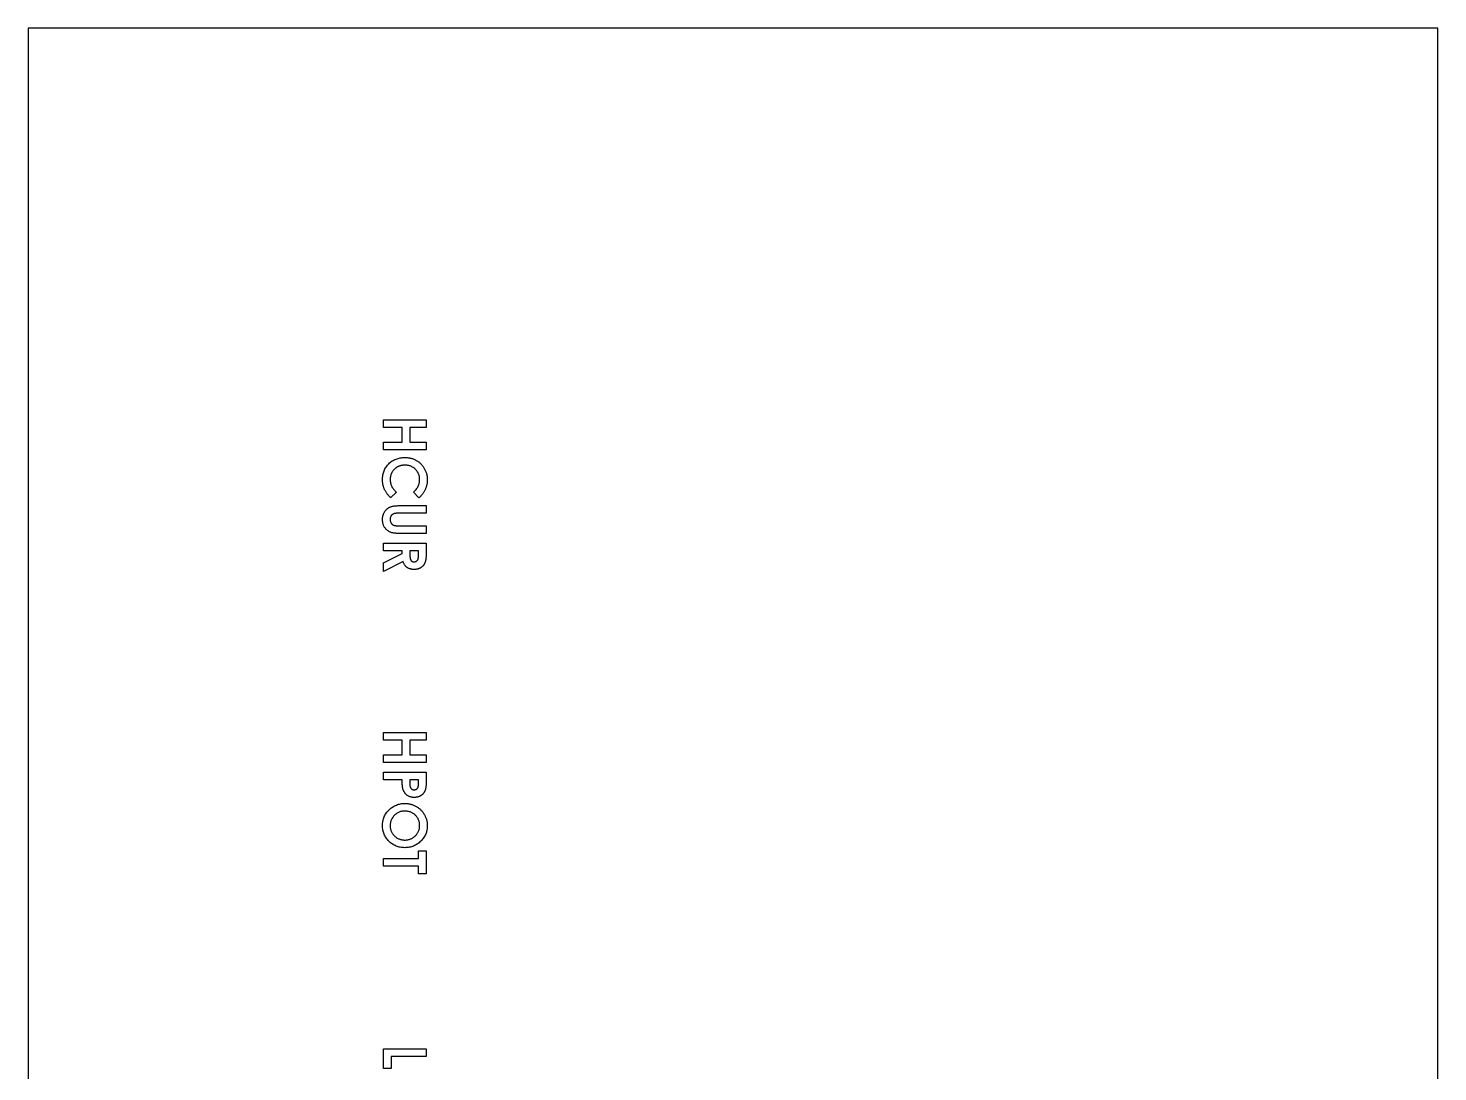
# Model space of a CAD drawing. Header units: millimetres. Extents: x -1295 to -1204, y -914 to -779.
# Drawn here: x -1295.2 to -1204.2, y -846.7 to -779.4 of the extents above; entities that cross this region are included whole.
import ezdxf

# ---------------------------------------------------------------- set-up
doc = ezdxf.new("R2010")
doc.units = ezdxf.units.MM

msp = doc.modelspace()

# ---------------------------------------------------------------- linework, layer by layer
at = {"color": 7, "linetype": 'Continuous', "lineweight": 25}
for p, q in [((-1204.195, -779.37), (-1295.195, -779.37)), ((-1295.195, -779.37), (-1295.195, -899.37)), ((-1204.195, -779.37), (-1295.195, -779.37)), ((-1204.195, -779.37), (-1295.195, -779.37)), ((-1204.195, -899.37), (-1204.195, -779.37)), ((-1272.25, -805.139), (-1272.25, -804.646)), ((-1272.25, -804.646), (-1269.5, -804.646)), ((-1271.051, -805.139), (-1272.25, -805.139)), ((-1271.051, -806.091), (-1271.051, -805.139)), ((-1269.5, -805.139), (-1270.558, -805.139)), ((-1270.558, -805.139), (-1270.558, -806.091)), ((-1269.5, -804.646), (-1269.5, -805.139)), ((-1272.25, -806.585), (-1272.25, -806.091)), ((-1272.25, -806.091), (-1271.051, -806.091)), ((-1270.558, -806.091), (-1269.5, -806.091)), ((-1269.5, -806.091), (-1269.5, -806.585)), ((-1269.5, -806.585), (-1272.25, -806.585)), ((-1270.871, -807.078), (-1270.871, -807.078)), ((-1272.32, -808.506), (-1272.32, -808.506)), ((-1269.429, -808.514), (-1269.429, -808.514)), ((-1271.427, -809.325), (-1271.796, -809.676)), ((-1271.427, -809.325), (-1271.427, -809.325)), ((-1269.977, -809.687), (-1270.323, -809.325)), ((-1270.323, -809.325), (-1270.323, -809.325)), ((-1269.5, -810.674), (-1271.289, -810.674)), ((-1271.141, -810.181), (-1269.5, -810.181)), ((-1271.141, -810.181), (-1271.141, -810.181)), ((-1269.5, -810.181), (-1269.5, -810.674)), ((-1272.32, -811.081), (-1272.32, -811.081)), ((-1271.224, -811.485), (-1269.5, -811.485)), ((-1271.224, -811.485), (-1271.224, -811.485)), ((-1269.5, -811.485), (-1269.5, -811.979)), ((-1272.25, -812.613), (-1269.5, -812.613)), ((-1272.25, -813.107), (-1272.25, -812.613)), ((-1269.5, -811.979), (-1271.141, -811.979)), ((-1269.5, -812.613), (-1269.5, -813.189)), ((-1271.051, -813.107), (-1272.25, -813.107)), ((-1272.25, -813.88), (-1271.051, -813.275)), ((-1271.051, -813.275), (-1271.051, -813.107)), ((-1269.994, -813.107), (-1270.558, -813.107)), ((-1270.558, -813.107), (-1270.558, -813.299)), ((-1269.994, -813.275), (-1269.994, -813.107)), ((-1270.995, -813.795), (-1272.25, -814.429)), ((-1272.25, -814.429), (-1272.25, -813.88)), ((-1272.25, -825.315), (-1272.25, -824.822)), ((-1272.25, -824.822), (-1269.5, -824.822)), ((-1271.051, -825.315), (-1272.25, -825.315)), ((-1271.051, -826.267), (-1271.051, -825.315)), ((-1269.5, -825.315), (-1270.558, -825.315)), ((-1270.558, -825.315), (-1270.558, -826.267)), ((-1269.5, -824.822), (-1269.5, -825.315)), ((-1272.25, -826.761), (-1272.25, -826.267)), ((-1272.25, -826.267), (-1271.051, -826.267)), ((-1270.558, -826.267), (-1269.5, -826.267)), ((-1269.5, -826.267), (-1269.5, -826.761)), ((-1269.5, -826.761), (-1272.25, -826.761)), ((-1272.25, -827.396), (-1269.5, -827.396)), ((-1272.25, -827.889), (-1272.25, -827.396)), ((-1271.051, -827.889), (-1272.25, -827.889)), ((-1269.994, -827.889), (-1270.558, -827.889)), ((-1270.558, -827.889), (-1270.558, -828.064)), ((-1269.994, -828.044), (-1269.994, -827.889)), ((-1269.5, -827.396), (-1269.5, -827.946)), ((-1270.281, -828.524), (-1270.281, -828.524)), ((-1270.048, -828.394), (-1270.048, -828.394)), ((-1270.874, -829.405), (-1270.874, -829.405)), ((-1272.32, -830.842), (-1272.32, -830.842)), ((-1269.429, -830.839), (-1269.429, -830.839)), ((-1270.877, -831.767), (-1270.877, -831.767)), ((-1269.994, -832.472), (-1269.5, -832.472)), ((-1269.994, -832.966), (-1269.994, -832.472)), ((-1269.5, -832.472), (-1269.5, -833.953)), ((-1272.25, -833.46), (-1272.25, -832.966)), ((-1272.25, -832.966), (-1269.994, -832.966)), ((-1269.994, -833.46), (-1272.25, -833.46)), ((-1269.994, -833.953), (-1269.994, -833.46)), ((-1269.5, -833.953), (-1269.994, -833.953)), ((-1272.25, -845.245), (-1269.5, -845.245)), ((-1272.25, -846.514), (-1272.25, -845.245)), ((-1269.5, -845.245), (-1269.5, -845.738)), ((-1269.5, -845.738), (-1271.756, -845.738)), ((-1271.756, -845.738), (-1271.756, -846.514)), ((-1271.756, -846.514), (-1272.25, -846.514))]:
    msp.add_line(p, q, dxfattribs=at)
for points, knots in [([(-1272.32, -808.506), (-1272.319, -808.455), (-1272.317, -808.354), (-1272.298, -808.207), (-1272.266, -808.068), (-1272.221, -807.935), (-1272.163, -807.809), (-1272.093, -807.691), (-1272.01, -807.58), (-1271.915, -807.476), (-1271.81, -807.383), (-1271.697, -807.301), (-1271.576, -807.233), (-1271.449, -807.175), (-1271.314, -807.132), (-1271.173, -807.101), (-1271.024, -807.081), (-1270.922, -807.079), (-1270.871, -807.078)], [0, 0, 0, 0, 0.067374, 0.131832, 0.194455, 0.255566, 0.315587, 0.375625, 0.436133, 0.497772, 0.559461, 0.620267, 0.680775, 0.741575, 0.803222, 0.866497, 0.931913, 1, 1, 1, 1]), ([(-1272.32, -808.506), (-1272.319, -808.455), (-1272.317, -808.354), (-1272.298, -808.207), (-1272.266, -808.068), (-1272.221, -807.935), (-1272.163, -807.809), (-1272.093, -807.691), (-1272.01, -807.58), (-1271.915, -807.476), (-1271.81, -807.383), (-1271.697, -807.301), (-1271.576, -807.233), (-1271.449, -807.175), (-1271.314, -807.132), (-1271.173, -807.101), (-1271.024, -807.081), (-1270.922, -807.079), (-1270.871, -807.078)], [0, 0, 0, 0, 0.067374, 0.131832, 0.194455, 0.255566, 0.315587, 0.375625, 0.436133, 0.497772, 0.559461, 0.620267, 0.680775, 0.741575, 0.803222, 0.866497, 0.931913, 1, 1, 1, 1]), ([(-1270.871, -807.078), (-1270.837, -807.079), (-1270.77, -807.08), (-1270.671, -807.089), (-1270.575, -807.103), (-1270.482, -807.123), (-1270.392, -807.148), (-1270.304, -807.179), (-1270.22, -807.217), (-1270.139, -807.26), (-1270.06, -807.307), (-1269.986, -807.361), (-1269.916, -807.418), (-1269.849, -807.481), (-1269.787, -807.549), (-1269.728, -807.622), (-1269.674, -807.7), (-1269.624, -807.782), (-1269.578, -807.867), (-1269.538, -807.954), (-1269.504, -808.044), (-1269.477, -808.134), (-1269.456, -808.227), (-1269.44, -808.321), (-1269.432, -808.417), (-1269.43, -808.481), (-1269.429, -808.514)], [0, 0, 0, 0, 0.044668, 0.088522, 0.130976, 0.172908, 0.214009, 0.254998, 0.295309, 0.335907, 0.37632, 0.416323, 0.456499, 0.496665, 0.537199, 0.578092, 0.619901, 0.662604, 0.705271, 0.747628, 0.789409, 0.831248, 0.872811, 0.91486, 0.957022, 1, 1, 1, 1]), ([(-1270.871, -807.078), (-1270.837, -807.079), (-1270.77, -807.08), (-1270.671, -807.089), (-1270.575, -807.103), (-1270.482, -807.123), (-1270.392, -807.148), (-1270.304, -807.179), (-1270.22, -807.217), (-1270.139, -807.26), (-1270.06, -807.307), (-1269.986, -807.361), (-1269.916, -807.418), (-1269.849, -807.481), (-1269.787, -807.549), (-1269.728, -807.622), (-1269.674, -807.7), (-1269.624, -807.782), (-1269.578, -807.867), (-1269.538, -807.954), (-1269.504, -808.044), (-1269.477, -808.134), (-1269.456, -808.227), (-1269.44, -808.321), (-1269.432, -808.417), (-1269.43, -808.481), (-1269.429, -808.514)], [0, 0, 0, 0, 0.044668, 0.088522, 0.130976, 0.172908, 0.214009, 0.254998, 0.295309, 0.335907, 0.37632, 0.416323, 0.456499, 0.496665, 0.537199, 0.578092, 0.619901, 0.662604, 0.705271, 0.747628, 0.789409, 0.831248, 0.872811, 0.91486, 0.957022, 1, 1, 1, 1]), ([(-1270.869, -807.572), (-1270.892, -807.572), (-1270.938, -807.573), (-1271.005, -807.578), (-1271.07, -807.588), (-1271.132, -807.601), (-1271.193, -807.617), (-1271.253, -807.638), (-1271.31, -807.662), (-1271.365, -807.689), (-1271.417, -807.72), (-1271.467, -807.755), (-1271.514, -807.792), (-1271.558, -807.832), (-1271.599, -807.876), (-1271.637, -807.922), (-1271.672, -807.972), (-1271.705, -808.024), (-1271.733, -808.078), (-1271.759, -808.134), (-1271.78, -808.193), (-1271.797, -808.252), (-1271.811, -808.313), (-1271.82, -808.375), (-1271.826, -808.439), (-1271.827, -808.482), (-1271.827, -808.504)], [0, 0, 0, 0, 0.04599, 0.090647, 0.134497, 0.177347, 0.219284, 0.260927, 0.302462, 0.343585, 0.384146, 0.424344, 0.464381, 0.503969, 0.543783, 0.583766, 0.624386, 0.665518, 0.706649, 0.747805, 0.788877, 0.830204, 0.871696, 0.913726, 0.956584, 1, 1, 1, 1]), ([(-1269.923, -808.495), (-1269.924, -808.463), (-1269.926, -808.4), (-1269.938, -808.308), (-1269.96, -808.22), (-1269.99, -808.135), (-1270.029, -808.055), (-1270.076, -807.978), (-1270.132, -807.905), (-1270.195, -807.837), (-1270.265, -807.775), (-1270.339, -807.721), (-1270.418, -807.675), (-1270.501, -807.637), (-1270.587, -807.608), (-1270.678, -807.587), (-1270.772, -807.575), (-1270.837, -807.573), (-1270.869, -807.572)], [0, 0, 0, 0, 0.064715, 0.127707, 0.188882, 0.249158, 0.309661, 0.370225, 0.432332, 0.495782, 0.559304, 0.621861, 0.683322, 0.744523, 0.806088, 0.868994, 0.933419, 1, 1, 1, 1]), ([(-1271.796, -809.676), (-1271.819, -809.652), (-1271.866, -809.603), (-1271.932, -809.531), (-1271.991, -809.458), (-1272.046, -809.388), (-1272.095, -809.318), (-1272.137, -809.248), (-1272.175, -809.18), (-1272.206, -809.113), (-1272.234, -809.044), (-1272.257, -808.974), (-1272.277, -808.902), (-1272.293, -808.827), (-1272.305, -808.75), (-1272.314, -808.671), (-1272.32, -808.589), (-1272.32, -808.534), (-1272.32, -808.506)], [0, 0, 0, 0, 0.0777836, 0.1518169, 0.2225416, 0.2902799, 0.3546435, 0.4158011, 0.4747128, 0.5304304, 0.5855845, 0.6413067, 0.6979003, 0.75542, 0.8145214, 0.8748764, 0.9366692, 1, 1, 1, 1]), ([(-1271.827, -808.504), (-1271.826, -808.541), (-1271.824, -808.613), (-1271.807, -808.719), (-1271.78, -808.82), (-1271.749, -808.901), (-1271.718, -808.965), (-1271.688, -809.012), (-1271.656, -809.062), (-1271.619, -809.113), (-1271.578, -809.165), (-1271.531, -809.217), (-1271.481, -809.271), (-1271.445, -809.307), (-1271.427, -809.325)], [0, 0, 0, 0, 0.117044, 0.22996, 0.340689, 0.449881, 0.50608, 0.565321, 0.62822, 0.694742, 0.765029, 0.839587, 0.917753, 1, 1, 1, 1]), ([(-1270.323, -809.325), (-1270.291, -809.295), (-1270.229, -809.235), (-1270.148, -809.137), (-1270.079, -809.037), (-1270.021, -808.935), (-1269.977, -808.829), (-1269.946, -808.72), (-1269.926, -808.608), (-1269.924, -808.533), (-1269.923, -808.495)], [0, 0, 0, 0, 0.1394133, 0.2727612, 0.3995105, 0.5228021, 0.6426599, 0.7615826, 0.8797948, 1, 1, 1, 1]), ([(-1269.429, -808.514), (-1269.43, -808.542), (-1269.431, -808.597), (-1269.438, -808.679), (-1269.448, -808.76), (-1269.465, -808.841), (-1269.484, -808.921), (-1269.51, -809), (-1269.538, -809.079), (-1269.572, -809.156), (-1269.609, -809.232), (-1269.65, -809.305), (-1269.695, -809.375), (-1269.744, -809.443), (-1269.797, -809.508), (-1269.853, -809.571), (-1269.913, -809.631), (-1269.956, -809.668), (-1269.977, -809.687)], [0, 0, 0, 0, 0.0622758, 0.1239041, 0.1850672, 0.2468402, 0.3084353, 0.3702413, 0.4325866, 0.4959246, 0.5593511, 0.6219427, 0.6843929, 0.7469858, 0.8094415, 0.8725078, 0.9357693, 1, 1, 1, 1]), ([(-1272.32, -811.081), (-1272.32, -811.058), (-1272.319, -811.011), (-1272.312, -810.942), (-1272.302, -810.876), (-1272.287, -810.812), (-1272.268, -810.75), (-1272.244, -810.69), (-1272.216, -810.633), (-1272.184, -810.579), (-1272.149, -810.527), (-1272.111, -810.479), (-1272.071, -810.435), (-1272.029, -810.395), (-1271.985, -810.358), (-1271.939, -810.326), (-1271.89, -810.297), (-1271.838, -810.271), (-1271.781, -810.25), (-1271.715, -810.231), (-1271.641, -810.215), (-1271.558, -810.203), (-1271.466, -810.192), (-1271.366, -810.186), (-1271.256, -810.182), (-1271.18, -810.181), (-1271.141, -810.181)], [0, 0, 0, 0, 0.0417165, 0.0823058, 0.1215763, 0.1600731, 0.1980011, 0.2355749, 0.2727251, 0.3098119, 0.3465691, 0.3824606, 0.4172493, 0.4513112, 0.4848335, 0.5180129, 0.5510518, 0.5841555, 0.6194526, 0.6591452, 0.7034605, 0.7528309, 0.8068371, 0.866137, 0.9304992, 1, 1, 1, 1]), ([(-1272.32, -811.081), (-1272.32, -811.058), (-1272.319, -811.011), (-1272.312, -810.942), (-1272.302, -810.876), (-1272.287, -810.812), (-1272.268, -810.75), (-1272.244, -810.69), (-1272.216, -810.633), (-1272.184, -810.579), (-1272.149, -810.527), (-1272.111, -810.479), (-1272.071, -810.435), (-1272.029, -810.395), (-1271.985, -810.358), (-1271.939, -810.326), (-1271.89, -810.297), (-1271.838, -810.271), (-1271.781, -810.25), (-1271.715, -810.231), (-1271.641, -810.215), (-1271.558, -810.203), (-1271.466, -810.192), (-1271.366, -810.186), (-1271.256, -810.182), (-1271.18, -810.181), (-1271.141, -810.181)], [0, 0, 0, 0, 0.0417165, 0.0823058, 0.1215763, 0.1600731, 0.1980011, 0.2355749, 0.2727251, 0.3098119, 0.3465691, 0.3824606, 0.4172493, 0.4513112, 0.4848335, 0.5180129, 0.5510518, 0.5841555, 0.6194526, 0.6591452, 0.7034605, 0.7528309, 0.8068371, 0.866137, 0.9304992, 1, 1, 1, 1]), ([(-1271.289, -810.674), (-1271.308, -810.674), (-1271.344, -810.674), (-1271.395, -810.677), (-1271.442, -810.679), (-1271.485, -810.684), (-1271.524, -810.69), (-1271.559, -810.696), (-1271.589, -810.704), (-1271.624, -810.717), (-1271.663, -810.736), (-1271.703, -810.768), (-1271.74, -810.804), (-1271.771, -810.847), (-1271.796, -810.896), (-1271.814, -810.95), (-1271.825, -811.009), (-1271.826, -811.049), (-1271.827, -811.07)], [0, 0, 0, 0, 0.072219, 0.13949, 0.20037, 0.256433, 0.307804, 0.353659, 0.39442, 0.430156, 0.496666, 0.562018, 0.628755, 0.69741, 0.768079, 0.841338, 0.918336, 1, 1, 1, 1]), ([(-1271.141, -811.979), (-1271.174, -811.979), (-1271.238, -811.979), (-1271.329, -811.977), (-1271.413, -811.973), (-1271.489, -811.968), (-1271.557, -811.962), (-1271.617, -811.954), (-1271.67, -811.945), (-1271.729, -811.931), (-1271.797, -811.907), (-1271.876, -811.869), (-1271.953, -811.82), (-1272.028, -811.762), (-1272.097, -811.697), (-1272.158, -811.626), (-1272.21, -811.55), (-1272.251, -811.468), (-1272.283, -811.381), (-1272.304, -811.287), (-1272.318, -811.186), (-1272.32, -811.117), (-1272.32, -811.081)], [0, 0, 0, 0, 0.058539, 0.112566, 0.161777, 0.206504, 0.246443, 0.281985, 0.313198, 0.339791, 0.389396, 0.440456, 0.493937, 0.549959, 0.606468, 0.661298, 0.71467, 0.767607, 0.821627, 0.878109, 0.937204, 1, 1, 1, 1]), ([(-1271.827, -811.07), (-1271.826, -811.093), (-1271.825, -811.136), (-1271.812, -811.199), (-1271.793, -811.257), (-1271.764, -811.309), (-1271.731, -811.355), (-1271.692, -811.394), (-1271.649, -811.425), (-1271.608, -811.445), (-1271.571, -811.457), (-1271.538, -811.464), (-1271.499, -811.471), (-1271.455, -811.476), (-1271.405, -811.48), (-1271.35, -811.484), (-1271.289, -811.485), (-1271.246, -811.485), (-1271.224, -811.485)], [0, 0, 0, 0, 0.078802, 0.153651, 0.225206, 0.29531, 0.36319, 0.427095, 0.488999, 0.551225, 0.585358, 0.625416, 0.671592, 0.724656, 0.783348, 0.849131, 0.921326, 1, 1, 1, 1]), ([(-1271.827, -811.07), (-1271.826, -811.093), (-1271.825, -811.136), (-1271.812, -811.199), (-1271.793, -811.257), (-1271.764, -811.309), (-1271.731, -811.355), (-1271.692, -811.394), (-1271.649, -811.425), (-1271.608, -811.445), (-1271.571, -811.457), (-1271.538, -811.464), (-1271.499, -811.471), (-1271.455, -811.476), (-1271.405, -811.48), (-1271.35, -811.484), (-1271.289, -811.485), (-1271.246, -811.485), (-1271.224, -811.485)], [0, 0, 0, 0, 0.078802, 0.153651, 0.225206, 0.29531, 0.36319, 0.427095, 0.488999, 0.551225, 0.585358, 0.625416, 0.671592, 0.724656, 0.783348, 0.849131, 0.921326, 1, 1, 1, 1]), ([(-1270.558, -813.299), (-1270.557, -813.323), (-1270.557, -813.368), (-1270.555, -813.433), (-1270.549, -813.491), (-1270.542, -813.544), (-1270.533, -813.592), (-1270.522, -813.634), (-1270.509, -813.671), (-1270.493, -813.702), (-1270.475, -813.728), (-1270.454, -813.75), (-1270.431, -813.77), (-1270.405, -813.785), (-1270.376, -813.798), (-1270.345, -813.805), (-1270.311, -813.812), (-1270.287, -813.812), (-1270.275, -813.812)], [0, 0, 0, 0, 0.105558, 0.202122, 0.290736, 0.370617, 0.442748, 0.507764, 0.565672, 0.616562, 0.663447, 0.708377, 0.753458, 0.798569, 0.845127, 0.893728, 0.944698, 1, 1, 1, 1]), ([(-1269.5, -813.189), (-1269.5, -813.227), (-1269.5, -813.3), (-1269.504, -813.405), (-1269.51, -813.502), (-1269.519, -813.591), (-1269.53, -813.671), (-1269.544, -813.742), (-1269.56, -813.805), (-1269.579, -813.861), (-1269.601, -813.911), (-1269.625, -813.957), (-1269.654, -814.001), (-1269.685, -814.043), (-1269.72, -814.082), (-1269.758, -814.119), (-1269.8, -814.153), (-1269.844, -814.185), (-1269.891, -814.213), (-1269.941, -814.238), (-1269.992, -814.259), (-1270.046, -814.276), (-1270.102, -814.29), (-1270.16, -814.299), (-1270.22, -814.305), (-1270.26, -814.306), (-1270.281, -814.306)], [0, 0, 0, 0, 0.0728766, 0.1401622, 0.2022429, 0.2588509, 0.3107783, 0.357037, 0.3984482, 0.4352987, 0.4695068, 0.5030546, 0.536158, 0.5696022, 0.6030186, 0.6366329, 0.6708899, 0.705962, 0.741342, 0.7764513, 0.8121452, 0.847995, 0.8845415, 0.9219875, 0.960205, 1, 1, 1, 1]), ([(-1270.275, -813.812), (-1270.26, -813.812), (-1270.231, -813.811), (-1270.19, -813.8), (-1270.152, -813.782), (-1270.117, -813.758), (-1270.086, -813.728), (-1270.06, -813.694), (-1270.038, -813.655), (-1270.024, -813.618), (-1270.016, -813.585), (-1270.01, -813.555), (-1270.005, -813.52), (-1270, -813.48), (-1269.997, -813.436), (-1269.995, -813.386), (-1269.994, -813.332), (-1269.994, -813.295), (-1269.994, -813.275)], [0, 0, 0, 0, 0.063763, 0.125251, 0.185397, 0.246785, 0.309395, 0.3725, 0.436991, 0.505001, 0.543261, 0.588403, 0.639621, 0.697924, 0.763292, 0.834993, 0.913881, 1, 1, 1, 1]), ([(-1270.281, -814.306), (-1270.303, -814.305), (-1270.345, -814.304), (-1270.408, -814.299), (-1270.467, -814.289), (-1270.524, -814.274), (-1270.579, -814.257), (-1270.631, -814.235), (-1270.68, -814.209), (-1270.726, -814.179), (-1270.769, -814.146), (-1270.81, -814.107), (-1270.848, -814.065), (-1270.882, -814.019), (-1270.915, -813.969), (-1270.945, -813.914), (-1270.972, -813.856), (-1270.987, -813.815), (-1270.995, -813.795)], [0, 0, 0, 0, 0.0687413, 0.1347891, 0.198536, 0.2603857, 0.3209616, 0.3799038, 0.4385029, 0.4961543, 0.5542655, 0.6127488, 0.6725134, 0.7336464, 0.7967896, 0.8619357, 0.9293977, 1, 1, 1, 1]), ([(-1271.009, -828.449), (-1271.013, -828.435), (-1271.021, -828.405), (-1271.028, -828.354), (-1271.035, -828.296), (-1271.041, -828.23), (-1271.046, -828.156), (-1271.049, -828.074), (-1271.051, -827.984), (-1271.051, -827.922), (-1271.051, -827.889)], [0, 0, 0, 0, 0.077373, 0.167614, 0.272108, 0.390016, 0.521363, 0.667272, 0.82681, 1, 1, 1, 1]), ([(-1270.558, -828.064), (-1270.557, -828.096), (-1270.557, -828.154), (-1270.552, -828.234), (-1270.544, -828.298), (-1270.532, -828.349), (-1270.514, -828.389), (-1270.493, -828.423), (-1270.468, -828.453), (-1270.437, -828.478), (-1270.403, -828.499), (-1270.365, -828.513), (-1270.324, -828.522), (-1270.295, -828.523), (-1270.281, -828.524)], [0, 0, 0, 0, 0.155172, 0.28552, 0.390535, 0.471014, 0.53849, 0.602942, 0.66656, 0.730177, 0.794928, 0.860217, 0.928115, 1, 1, 1, 1]), ([(-1269.5, -827.946), (-1269.5, -827.982), (-1269.5, -828.052), (-1269.504, -828.152), (-1269.511, -828.244), (-1269.519, -828.329), (-1269.531, -828.406), (-1269.544, -828.475), (-1269.561, -828.536), (-1269.58, -828.591), (-1269.603, -828.639), (-1269.627, -828.686), (-1269.657, -828.728), (-1269.687, -828.769), (-1269.722, -828.806), (-1269.76, -828.842), (-1269.801, -828.874), (-1269.845, -828.904), (-1269.891, -828.931), (-1269.94, -828.954), (-1269.992, -828.973), (-1270.045, -828.989), (-1270.101, -829.002), (-1270.159, -829.011), (-1270.219, -829.017), (-1270.26, -829.017), (-1270.281, -829.017)], [0, 0, 0, 0, 0.070781, 0.136552, 0.197012, 0.252923, 0.303687, 0.349719, 0.39124, 0.428479, 0.463057, 0.49715, 0.531002, 0.564226, 0.597701, 0.631421, 0.665597, 0.700451, 0.735881, 0.771092, 0.806975, 0.843534, 0.88094, 0.919294, 0.95918, 1, 1, 1, 1]), ([(-1270.048, -828.394), (-1270.044, -828.386), (-1270.034, -828.367), (-1270.023, -828.336), (-1270.014, -828.299), (-1270.007, -828.258), (-1270.001, -828.211), (-1269.996, -828.16), (-1269.994, -828.104), (-1269.994, -828.065), (-1269.994, -828.044)], [0, 0, 0, 0, 0.082101, 0.173825, 0.278953, 0.396639, 0.527316, 0.671298, 0.828754, 1, 1, 1, 1]), ([(-1270.281, -829.017), (-1270.304, -829.017), (-1270.349, -829.016), (-1270.415, -829.009), (-1270.479, -828.997), (-1270.539, -828.98), (-1270.596, -828.959), (-1270.651, -828.932), (-1270.702, -828.901), (-1270.75, -828.865), (-1270.795, -828.825), (-1270.837, -828.782), (-1270.874, -828.735), (-1270.908, -828.684), (-1270.939, -828.631), (-1270.967, -828.574), (-1270.991, -828.513), (-1271.003, -828.471), (-1271.009, -828.449)], [0, 0, 0, 0, 0.068863, 0.135324, 0.199253, 0.261503, 0.322661, 0.382747, 0.442522, 0.50232, 0.56277, 0.622352, 0.682289, 0.743376, 0.805048, 0.868091, 0.933123, 1, 1, 1, 1]), ([(-1270.281, -828.524), (-1270.268, -828.523), (-1270.243, -828.522), (-1270.207, -828.516), (-1270.173, -828.506), (-1270.142, -828.492), (-1270.114, -828.474), (-1270.089, -828.451), (-1270.066, -828.425), (-1270.054, -828.405), (-1270.048, -828.394)], [0, 0, 0, 0, 0.1377877, 0.2673412, 0.3904443, 0.5117779, 0.629509, 0.7478291, 0.8718853, 1, 1, 1, 1]), ([(-1272.32, -830.842), (-1272.319, -830.792), (-1272.317, -830.692), (-1272.296, -830.547), (-1272.263, -830.408), (-1272.215, -830.276), (-1272.155, -830.149), (-1272.081, -830.03), (-1271.993, -829.918), (-1271.894, -829.813), (-1271.785, -829.718), (-1271.67, -829.634), (-1271.549, -829.563), (-1271.424, -829.506), (-1271.294, -829.46), (-1271.158, -829.428), (-1271.018, -829.409), (-1270.922, -829.406), (-1270.874, -829.405)], [0, 0, 0, 0, 0.066749, 0.131152, 0.193732, 0.255326, 0.316388, 0.378027, 0.440406, 0.504557, 0.568658, 0.630986, 0.692288, 0.752615, 0.8132, 0.874016, 0.936158, 1, 1, 1, 1]), ([(-1272.32, -830.842), (-1272.319, -830.792), (-1272.317, -830.692), (-1272.296, -830.547), (-1272.263, -830.408), (-1272.215, -830.276), (-1272.155, -830.149), (-1272.081, -830.03), (-1271.993, -829.918), (-1271.894, -829.813), (-1271.785, -829.718), (-1271.67, -829.634), (-1271.549, -829.563), (-1271.424, -829.506), (-1271.294, -829.46), (-1271.158, -829.428), (-1271.018, -829.409), (-1270.922, -829.406), (-1270.874, -829.405)], [0, 0, 0, 0, 0.066749, 0.131152, 0.193732, 0.255326, 0.316388, 0.378027, 0.440406, 0.504557, 0.568658, 0.630986, 0.692288, 0.752615, 0.8132, 0.874016, 0.936158, 1, 1, 1, 1]), ([(-1270.88, -829.899), (-1270.918, -829.9), (-1270.992, -829.902), (-1271.1, -829.917), (-1271.201, -829.944), (-1271.297, -829.981), (-1271.387, -830.029), (-1271.47, -830.088), (-1271.547, -830.157), (-1271.592, -830.21), (-1271.615, -830.237)], [0, 0, 0, 0, 0.134797, 0.264181, 0.388435, 0.509667, 0.630435, 0.750688, 0.873464, 1, 1, 1, 1]), ([(-1269.923, -830.831), (-1269.924, -830.799), (-1269.926, -830.735), (-1269.939, -830.642), (-1269.959, -830.553), (-1269.989, -830.467), (-1270.028, -830.386), (-1270.074, -830.308), (-1270.13, -830.235), (-1270.192, -830.166), (-1270.262, -830.104), (-1270.336, -830.048), (-1270.417, -830.003), (-1270.5, -829.964), (-1270.589, -829.935), (-1270.682, -829.913), (-1270.78, -829.901), (-1270.846, -829.9), (-1270.88, -829.899)], [0, 0, 0, 0, 0.064604, 0.127503, 0.188508, 0.248691, 0.308577, 0.368787, 0.429858, 0.492768, 0.555705, 0.617662, 0.678956, 0.74018, 0.802339, 0.866301, 0.931712, 1, 1, 1, 1]), ([(-1270.874, -829.405), (-1270.841, -829.406), (-1270.777, -829.406), (-1270.681, -829.416), (-1270.587, -829.431), (-1270.495, -829.451), (-1270.405, -829.478), (-1270.318, -829.512), (-1270.231, -829.55), (-1270.148, -829.595), (-1270.067, -829.645), (-1269.991, -829.699), (-1269.919, -829.758), (-1269.851, -829.821), (-1269.787, -829.89), (-1269.727, -829.962), (-1269.673, -830.039), (-1269.622, -830.12), (-1269.577, -830.203), (-1269.538, -830.289), (-1269.504, -830.377), (-1269.477, -830.466), (-1269.455, -830.557), (-1269.441, -830.649), (-1269.431, -830.743), (-1269.43, -830.807), (-1269.429, -830.839)], [0, 0, 0, 0, 0.043115, 0.085683, 0.127595, 0.169006, 0.210449, 0.251829, 0.293462, 0.335399, 0.377495, 0.418707, 0.459892, 0.500892, 0.541892, 0.583232, 0.624982, 0.667207, 0.709589, 0.751101, 0.792567, 0.833544, 0.874827, 0.916017, 0.957859, 1, 1, 1, 1]), ([(-1270.874, -829.405), (-1270.841, -829.406), (-1270.777, -829.406), (-1270.681, -829.416), (-1270.587, -829.431), (-1270.495, -829.451), (-1270.405, -829.478), (-1270.318, -829.512), (-1270.231, -829.55), (-1270.148, -829.595), (-1270.067, -829.645), (-1269.991, -829.699), (-1269.919, -829.758), (-1269.851, -829.821), (-1269.787, -829.89), (-1269.727, -829.962), (-1269.673, -830.039), (-1269.622, -830.12), (-1269.577, -830.203), (-1269.538, -830.289), (-1269.504, -830.377), (-1269.477, -830.466), (-1269.455, -830.557), (-1269.441, -830.649), (-1269.431, -830.743), (-1269.43, -830.807), (-1269.429, -830.839)], [0, 0, 0, 0, 0.043115, 0.085683, 0.127595, 0.169006, 0.210449, 0.251829, 0.293462, 0.335399, 0.377495, 0.418707, 0.459892, 0.500892, 0.541892, 0.583232, 0.624982, 0.667207, 0.709589, 0.751101, 0.792567, 0.833544, 0.874827, 0.916017, 0.957859, 1, 1, 1, 1]), ([(-1271.615, -830.237), (-1271.632, -830.259), (-1271.666, -830.303), (-1271.709, -830.373), (-1271.745, -830.445), (-1271.775, -830.519), (-1271.798, -830.596), (-1271.815, -830.676), (-1271.825, -830.757), (-1271.826, -830.813), (-1271.827, -830.841)], [0, 0, 0, 0, 0.127991, 0.253098, 0.376184, 0.498936, 0.621526, 0.745707, 0.871575, 1, 1, 1, 1]), ([(-1270.883, -832.261), (-1270.933, -832.26), (-1271.03, -832.257), (-1271.172, -832.237), (-1271.309, -832.205), (-1271.44, -832.16), (-1271.566, -832.101), (-1271.685, -832.03), (-1271.798, -831.945), (-1271.905, -831.849), (-1272.002, -831.743), (-1272.087, -831.631), (-1272.159, -831.513), (-1272.219, -831.39), (-1272.265, -831.261), (-1272.297, -831.126), (-1272.317, -830.986), (-1272.319, -830.891), (-1272.32, -830.842)], [0, 0, 0, 0, 0.065715, 0.129494, 0.191702, 0.253134, 0.314179, 0.375809, 0.43847, 0.502816, 0.566965, 0.629382, 0.690509, 0.751099, 0.811688, 0.872943, 0.935508, 1, 1, 1, 1]), ([(-1271.827, -830.841), (-1271.826, -830.872), (-1271.824, -830.935), (-1271.812, -831.026), (-1271.79, -831.114), (-1271.76, -831.198), (-1271.721, -831.279), (-1271.673, -831.355), (-1271.618, -831.429), (-1271.554, -831.498), (-1271.484, -831.561), (-1271.409, -831.616), (-1271.33, -831.663), (-1271.247, -831.701), (-1271.16, -831.731), (-1271.069, -831.752), (-1270.974, -831.765), (-1270.91, -831.766), (-1270.877, -831.767)], [0, 0, 0, 0, 0.064141, 0.126199, 0.186822, 0.24691, 0.307224, 0.368112, 0.430322, 0.494119, 0.558218, 0.6211, 0.682558, 0.744063, 0.805909, 0.868982, 0.933254, 1, 1, 1, 1]), ([(-1271.827, -830.841), (-1271.826, -830.872), (-1271.824, -830.935), (-1271.812, -831.026), (-1271.79, -831.114), (-1271.76, -831.198), (-1271.721, -831.279), (-1271.673, -831.355), (-1271.618, -831.429), (-1271.554, -831.498), (-1271.484, -831.561), (-1271.409, -831.616), (-1271.33, -831.663), (-1271.247, -831.701), (-1271.16, -831.731), (-1271.069, -831.752), (-1270.974, -831.765), (-1270.91, -831.766), (-1270.877, -831.767)], [0, 0, 0, 0, 0.064141, 0.126199, 0.186822, 0.24691, 0.307224, 0.368112, 0.430322, 0.494119, 0.558218, 0.6211, 0.682558, 0.744063, 0.805909, 0.868982, 0.933254, 1, 1, 1, 1]), ([(-1269.429, -830.839), (-1269.431, -830.886), (-1269.433, -830.981), (-1269.454, -831.12), (-1269.487, -831.253), (-1269.533, -831.382), (-1269.593, -831.506), (-1269.666, -831.624), (-1269.753, -831.737), (-1269.851, -831.843), (-1269.959, -831.941), (-1270.074, -832.027), (-1270.194, -832.099), (-1270.321, -832.159), (-1270.453, -832.205), (-1270.591, -832.237), (-1270.735, -832.257), (-1270.833, -832.26), (-1270.883, -832.261)], [0, 0, 0, 0, 0.06339, 0.125147, 0.185634, 0.245956, 0.306302, 0.367332, 0.430072, 0.494704, 0.559368, 0.622545, 0.684488, 0.745828, 0.807446, 0.870006, 0.933933, 1, 1, 1, 1]), ([(-1270.877, -831.767), (-1270.844, -831.766), (-1270.779, -831.765), (-1270.685, -831.752), (-1270.594, -831.73), (-1270.507, -831.7), (-1270.424, -831.662), (-1270.345, -831.615), (-1270.27, -831.559), (-1270.199, -831.496), (-1270.134, -831.426), (-1270.078, -831.352), (-1270.029, -831.275), (-1269.991, -831.193), (-1269.961, -831.108), (-1269.938, -831.019), (-1269.926, -830.926), (-1269.924, -830.863), (-1269.923, -830.831)], [0, 0, 0, 0, 0.065939, 0.129791, 0.192175, 0.253617, 0.314719, 0.376282, 0.438973, 0.503175, 0.567329, 0.629651, 0.69065, 0.751238, 0.811754, 0.872788, 0.93554, 1, 1, 1, 1]), ([(-1270.877, -831.767), (-1270.844, -831.766), (-1270.779, -831.765), (-1270.685, -831.752), (-1270.594, -831.73), (-1270.507, -831.7), (-1270.424, -831.662), (-1270.345, -831.615), (-1270.27, -831.559), (-1270.199, -831.496), (-1270.134, -831.426), (-1270.078, -831.352), (-1270.029, -831.275), (-1269.991, -831.193), (-1269.961, -831.108), (-1269.938, -831.019), (-1269.926, -830.926), (-1269.924, -830.863), (-1269.923, -830.831)], [0, 0, 0, 0, 0.065939, 0.129791, 0.192175, 0.253617, 0.314719, 0.376282, 0.438973, 0.503175, 0.567329, 0.629651, 0.69065, 0.751238, 0.811754, 0.872788, 0.93554, 1, 1, 1, 1])]:
    msp.add_open_spline(points, degree=3, knots=knots, dxfattribs=at)

doc.saveas('drawing.dxf')
